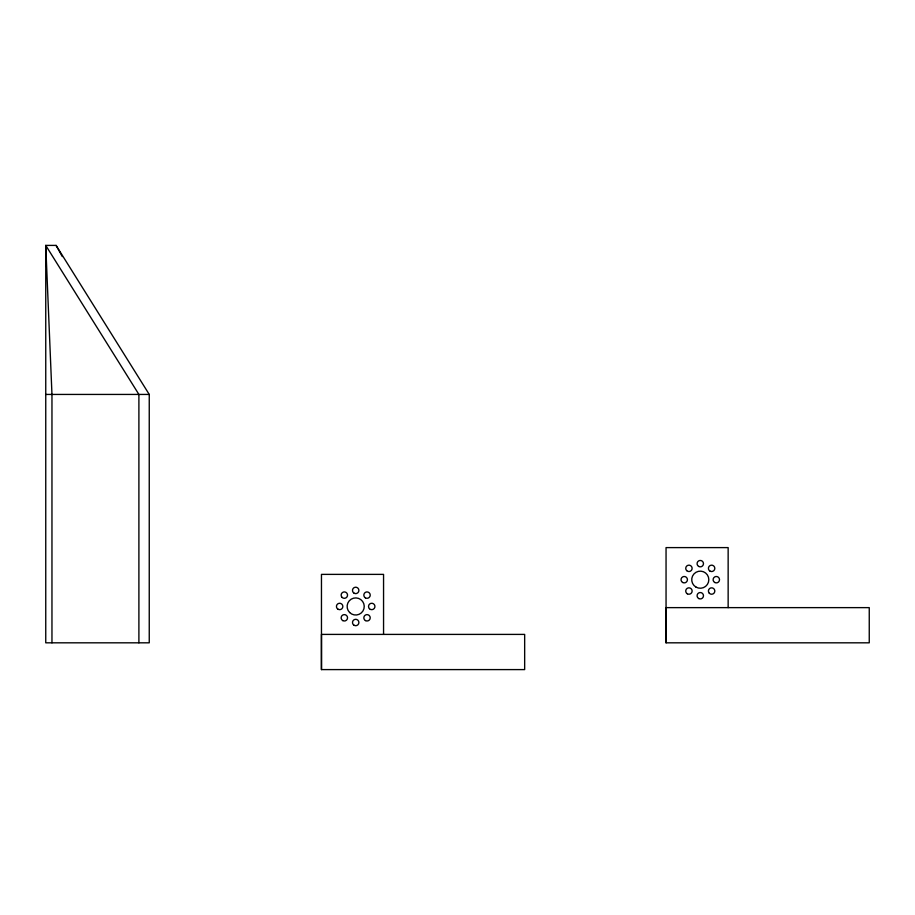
<?xml version="1.0" encoding="UTF-8"?>
<svg xmlns="http://www.w3.org/2000/svg" width="915" height="915" viewBox="0 0 915 915"><rect width="100%" height="100%" fill="white"/><g stroke="black" fill="none" stroke-linecap="round" stroke-linejoin="round"><path stroke-width="1.37" d="M321.462 669.597L321.462 634.404L524.661 634.404L524.661 669.597L321.462 669.597L321.462 574.38L383.557 574.38L383.557 634.404M666.051 642.822L666.051 607.629L869.25 607.629L869.25 642.822L666.051 642.822L666.051 547.605L728.146 547.605L728.146 607.64M56.101 245.403L45.75 245.403L45.75 642.822L149.248 642.822L149.248 394.434L56.101 245.403L62.312 256.589M45.75 394.434L149.248 394.434M138.897 642.822L138.897 394.434L45.75 245.403L51.961 394.434L51.961 642.822M342.073 597.392A3.214 3.214 0 0 0 347.437 595.951A3.214 3.214 0 0 0 343.514 592.016A3.214 3.214 0 0 0 342.073 597.392M349.633 612.512A8.555 8.555 0 0 0 363.953 608.681A8.555 8.555 0 0 0 353.476 598.193A8.555 8.555 0 0 0 349.633 612.512M369.454 608.727A3.214 3.214 0 0 0 374.83 607.297A3.214 3.214 0 0 0 370.895 603.362A3.214 3.214 0 0 0 369.454 608.727M365.428 620.587A3.214 3.214 0 0 0 370.232 617.808A3.214 3.214 0 0 0 365.428 615.029A3.214 3.214 0 0 0 365.428 620.587M354.082 625.277A3.214 3.214 0 0 0 358.897 622.497A3.214 3.214 0 0 0 354.082 619.73A3.214 3.214 0 0 0 354.082 625.277M342.736 620.587A3.214 3.214 0 0 0 347.551 617.808A3.214 3.214 0 0 0 342.736 615.029A3.214 3.214 0 0 0 342.736 620.587M338.035 609.241A3.214 3.214 0 0 0 342.851 606.462A3.214 3.214 0 0 0 338.035 603.683A3.214 3.214 0 0 0 338.035 609.241M354.082 593.195A3.214 3.214 0 0 0 358.897 590.415A3.214 3.214 0 0 0 354.082 587.636A3.214 3.214 0 0 0 354.082 593.195M365.428 597.895A3.214 3.214 0 0 0 370.232 595.116A3.214 3.214 0 0 0 365.428 592.337A3.214 3.214 0 0 0 365.428 597.895M714.707 582.466A3.214 3.214 0 0 0 719.522 579.687A3.214 3.214 0 0 0 714.707 576.908A3.214 3.214 0 0 0 714.707 582.466M709.342 593.297A3.214 3.214 0 0 0 714.718 591.868A3.214 3.214 0 0 0 710.783 587.933A3.214 3.214 0 0 0 709.342 593.297M698.671 598.513A3.214 3.214 0 0 0 703.486 595.734A3.214 3.214 0 0 0 698.671 592.954A3.214 3.214 0 0 0 698.671 598.513M686.662 570.617A3.214 3.214 0 0 0 692.026 569.176A3.214 3.214 0 0 0 688.103 565.253A3.214 3.214 0 0 0 686.662 570.617M682.624 582.466A3.214 3.214 0 0 0 687.439 579.687A3.214 3.214 0 0 0 682.624 576.908A3.214 3.214 0 0 0 682.624 582.466M710.017 571.132A3.214 3.214 0 0 0 714.821 568.352A3.214 3.214 0 0 0 710.017 565.573A3.214 3.214 0 0 0 710.017 571.132M698.671 566.431A3.214 3.214 0 0 0 703.486 563.651A3.214 3.214 0 0 0 698.671 560.872A3.214 3.214 0 0 0 698.671 566.431M695.995 587.098A8.555 8.555 0 0 0 708.828 579.687A8.555 8.555 0 0 0 695.995 572.287A8.555 8.555 0 0 0 695.995 587.098M687.325 593.812A3.214 3.214 0 0 0 692.14 591.033A3.214 3.214 0 0 0 687.325 588.254A3.214 3.214 0 0 0 687.325 593.812"/></g></svg>
